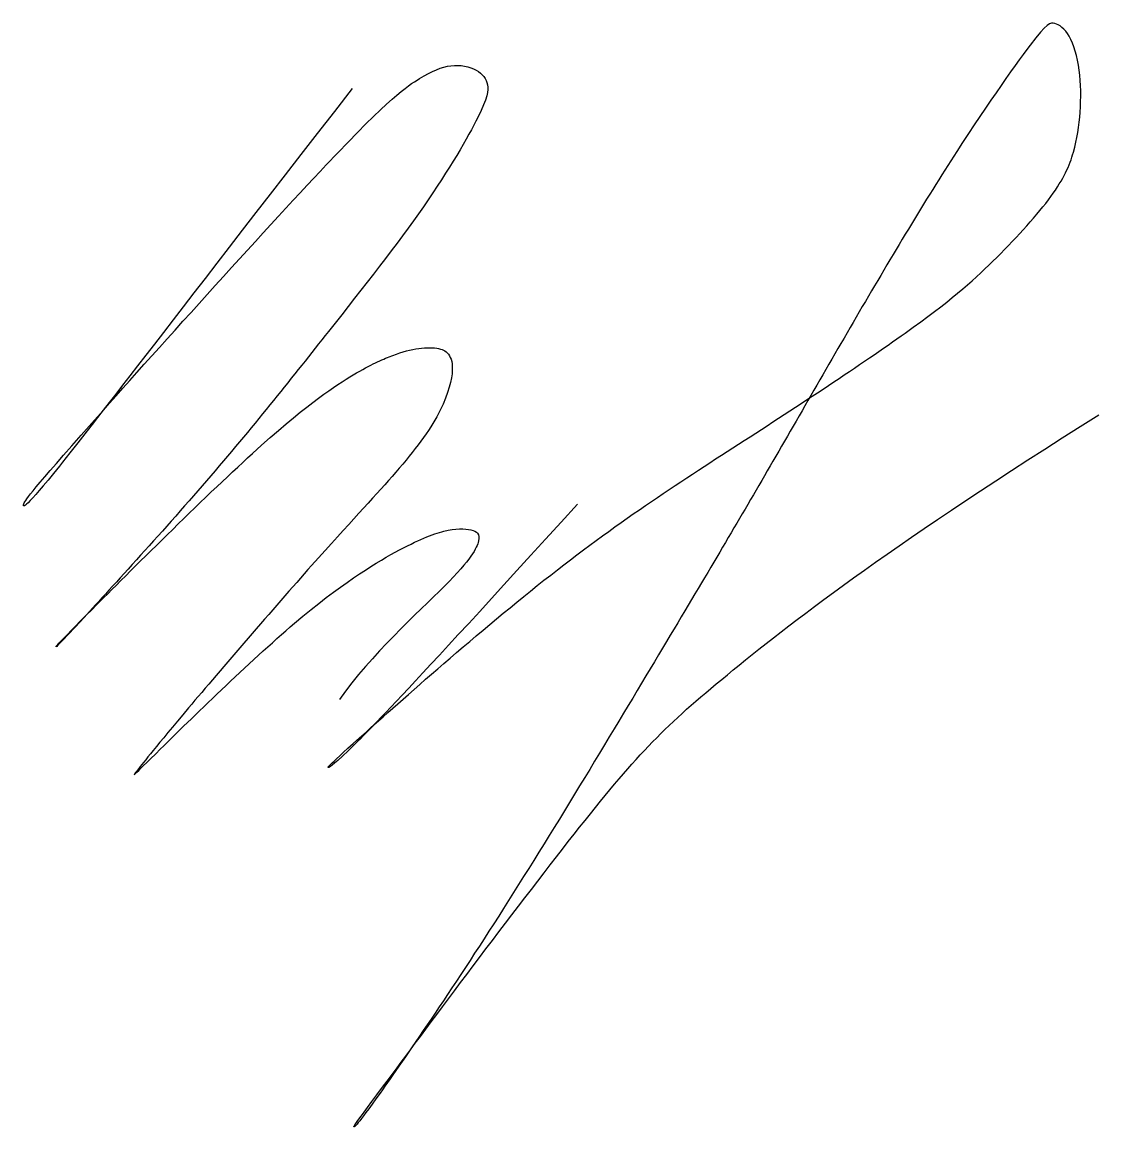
# Model space of a CAD drawing. Header units: inches. Extents: x 19.1 to 25.88, y -19.07 to -12.11.
import ezdxf

# ---------------------------------------------------------------- set-up
doc = ezdxf.new("R2010")
doc.units = ezdxf.units.IN
doc.header["$MEASUREMENT"] = 0
doc.layers.add('Sign', color=5, linetype='Continuous')

msp = doc.modelspace()

# ---------------------------------------------------------------- linework, layer by layer
at = {"layer": 'Sign'}
for points in [[(22.5925, -15.1445), (21.4681, -16.3837), (21.0477, -16.8022), (21.0233, -16.8022), (21.0076, -16.8022), (22.5276, -15.455), (23.6797, -14.725), (24.8314, -13.9647), (25.2381, -13.5989), (25.6194, -13.1787), (25.7281, -12.927), (25.764, -12.679), (25.764, -12.4031), (25.6959, -12.1697), (25.5917, -12.1024), (25.5292, -12.1193), (24.9521, -12.9427), (24.3252, -13.9994), (23.7213, -15.0565), (23.2026, -15.93), (22.0895, -17.7863), (21.207, -19.0667), (21.1821, -19.0667), (21.1821, -19.0615), (22.8301, -16.8516), (23.3435, -16.3476), (24.6072, -15.3754), (25.8765, -14.5822)], [(21.1742, -12.5256), (19.952, -14.1033), (19.1372, -15.172), (19.0751, -15.172), (19.2048, -14.9969), (21.31, -12.6514), (21.6207, -12.4428), (21.7959, -12.3628), (21.9729, -12.401), (22.0416, -12.497), (22.02, -12.6283), (21.6708, -13.2382), (21.036, -14.0428), (20.3383, -14.9262), (19.3174, -16.0438), (19.3083, -16.0438), (19.3083, -16.0331), (20.689, -14.6548), (21.2127, -14.2985), (21.4145, -14.2101), (21.5789, -14.157), (21.7186, -14.157), (21.7854, -14.1879), (21.8225, -14.2929), (21.7423, -14.5785), (21.4518, -14.9556), (21.0106, -15.4155), (20.0181, -16.5694), (19.7849, -16.8687), (19.7808, -16.8687), (20.8964, -15.7742), (21.5032, -15.4026), (21.7671, -15.2974), (21.9422, -15.2974), (21.9984, -15.3489), (21.8839, -15.565), (21.2921, -16.0925), (21.0936, -16.374)]]:
    msp.add_open_spline(points, degree=3, dxfattribs=at)

doc.saveas('drawing.dxf')
